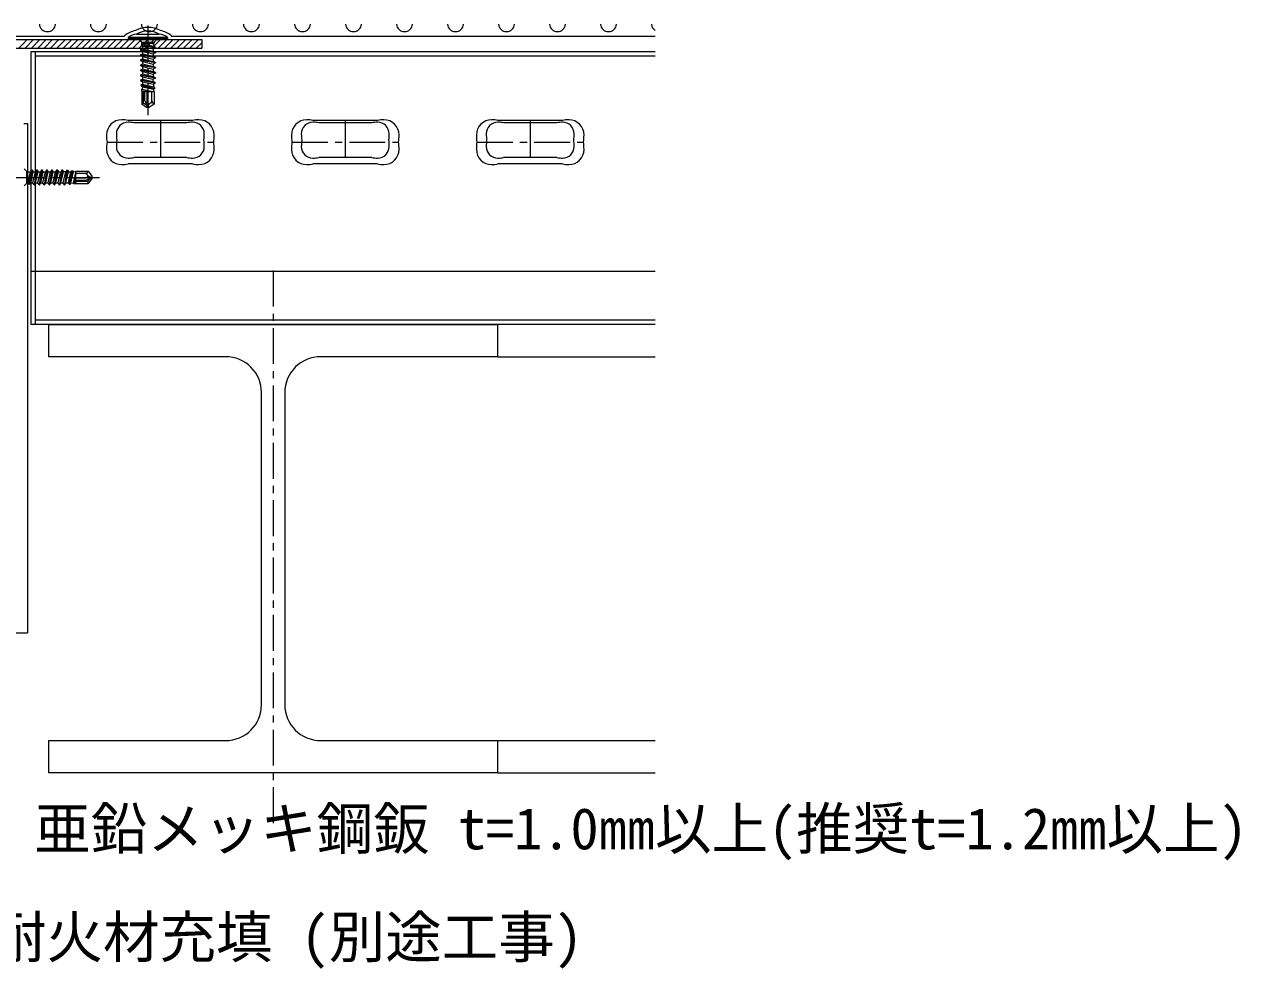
# Model space of a CAD drawing. Units: millimetres, scale not verified. Extents: x -840 to 840, y -594 to 594.
# Drawn here: x 201.9 to 540.6, y -361.2 to -97.9 of the extents above; entities that cross this region are included whole.
import ezdxf
from ezdxf.enums import TextEntityAlignment as Align

# ---------------------------------------------------------------- set-up
doc = ezdxf.new("R2010")
doc.units = ezdxf.units.MM
doc.header["$LTSCALE"] = 2
doc.linetypes.add('CHAIN1', pattern=[8, 5, -1, 1, -1])
for name, color, linetype, lineweight in [('0-0_鋼材(受け鋼鈑)', 7, 'Continuous', 9), ('0-1_断熱材', 4, 'Continuous', 9), ('0-6_タイトル文字', 5, 'Continuous', 9), ('0-8_躯体', 7, 'Continuous', 9), ('0-9_部材(ﾋﾞｽ類)', 7, 'Continuous', 9), ('0-A_中心線', 2, 'CHAIN1', 9), ('1-0_鋼材(C型・H鋼ｅｔｃ)', 7, 'Continuous', 9)]:
    doc.layers.add(name, color=color, linetype=linetype, lineweight=lineweight)
doc.styles.add('ＭＳ ゴシック', font='')
doc.styles.get('ＭＳ ゴシック').set_extended_font_data('MS Gothic')

msp = doc.modelspace()

# ---------------------------------------------------------------- linework, layer by layer
at = {"layer": '0-0_鋼材(受け鋼鈑)'}
for p, q in [((148.76, -104.574), (251.36, -104.574)), ((202.104, -104.574), (204.504, -102.174)), ((203.872, -104.574), (206.272, -102.174)), ((205.64, -104.574), (208.04, -102.174)), ((207.408, -104.574), (209.808, -102.174)), ((209.175, -104.574), (211.575, -102.174)), ((210.943, -104.574), (213.343, -102.174)), ((212.711, -104.574), (215.111, -102.174)), ((214.479, -104.574), (216.879, -102.174)), ((216.247, -104.574), (218.647, -102.174)), ((218.014, -104.574), (220.414, -102.174)), ((219.782, -104.574), (222.182, -102.174)), ((221.55, -104.574), (223.95, -102.174)), ((223.318, -104.574), (225.718, -102.174)), ((225.085, -104.574), (227.485, -102.174)), ((226.853, -104.574), (229.253, -102.174)), ((228.621, -104.574), (231.021, -102.174)), ((230.389, -104.574), (232.789, -102.174)), ((232.156, -104.574), (234.556, -102.174)), ((233.924, -104.574), (236.324, -102.174)), ((235.692, -104.574), (238.092, -102.174)), ((237.46, -104.574), (239.86, -102.174)), ((239.228, -104.574), (241.628, -102.174)), ((240.995, -104.574), (243.395, -102.174)), ((242.763, -104.574), (245.163, -102.174)), ((244.531, -104.574), (246.931, -102.174)), ((246.299, -104.574), (248.699, -102.174)), ((248.066, -104.574), (250.466, -102.174)), ((249.834, -104.574), (251.36, -103.048)), ((201.76, -125.574), (202.76, -125.574)), ((202.76, -125.574), (202.76, -267.574))]:
    msp.add_line(p, q, dxfattribs=at)
for points in [[(146.36, -102.174), (251.36, -102.174), (251.36, -104.574)], [(200.337, -104.574), (201.481, -103.429), (202.737, -102.174)], [(52.449, -266.574), (52.449, -267.574), (202.76, -267.574)]]:
    msp.add_lwpolyline(points, dxfattribs=at)
at = {"layer": '0-1_断熱材', "color": 7}
for p, q in [((110.36, -101.174), (229.86, -101.174)), ((229.86, -101.059), (229.86, -101.174)), ((242.86, -101.059), (242.86, -101.174)), ((242.86, -101.174), (377.76, -101.174))]:
    msp.add_line(p, q, dxfattribs=at)
at = {"layer": '0-1_断熱材'}
for centre, end in [((208.356, -97.697), 354.64865), ((222.571, -97.697), 354.64865), ((236.785, -97.697), 354.64865), ((251, -97.697), 354.64865), ((265.215, -97.697), 354.64865), ((279.43, -97.697), 354.64865), ((293.644, -97.697), 354.64865), ((307.859, -97.697), 354.64865), ((322.074, -97.697), 354.64865), ((336.289, -97.697), 354.64865), ((350.503, -97.697), 354.64865), ((364.718, -97.697), 354.64865), ((378.933, -97.697), 238.79678)]:
    msp.add_arc(centre, 2.263, 185.35135, end, dxfattribs=at)
at = {"layer": '0-1_断熱材', "color": 7}
for centre, radius, start, end in [((234.437, -107.001), 7.5, 102.16514, 127.61031), ((236.36, -106.074), 7.3, 61.32072, 118.6793), ((238.283, -107.001), 7.5, 52.38969, 77.83488)]:
    msp.add_arc(centre, radius, start, end, dxfattribs=at)
at = {"layer": '0-8_躯体'}
for p, q in [((377.76, -105.574), (203.76, -105.574)), ((203.76, -105.574), (203.76, -181.574)), ((204.96, -105.574), (204.96, -181.574)), ((377.76, -106.774), (204.96, -106.774)), ((248.823, -124.719), (230.823, -124.719)), ((300.36, -124.719), (282.36, -124.719)), ((351.898, -124.719), (333.898, -124.719)), ((247.223, -125.369), (232.423, -125.369)), ((298.76, -125.369), (283.96, -125.369)), ((350.298, -125.369), (335.498, -125.369)), ((247.223, -135.056), (232.423, -135.056)), ((298.76, -135.056), (283.96, -135.056)), ((350.298, -135.056), (335.498, -135.056)), ((248.823, -136.828), (230.823, -136.828)), ((300.36, -136.828), (282.36, -136.828)), ((351.898, -136.828), (333.898, -136.828)), ((377.76, -166.774), (203.76, -166.774)), ((377.76, -181.574), (203.76, -181.574)), ((377.76, -180.374), (204.96, -180.374))]:
    msp.add_line(p, q, dxfattribs=at)
for centre, radius, start, end in [((229.073, -128.774), 4.25, 90, 180), ((230.823, -128.463), 3.25, 90, 180), ((229.073, -132.454), 7.93, 77.25135, 90), ((230.823, -133.47), 8.257, 78.82705, 90), ((248.823, -133.47), 8.257, 90, 101.17295), ((250.573, -132.454), 7.93, 90, 102.74865), ((248.823, -128.463), 3.25, 0, 90), ((250.573, -128.774), 4.25, 0, 90), ((280.61, -128.774), 4.25, 90, 180), ((282.36, -128.463), 3.25, 90, 180), ((280.61, -132.454), 7.93, 77.25135, 90), ((282.36, -133.47), 8.257, 78.82705, 90), ((300.36, -133.47), 8.257, 90, 101.17295), ((302.11, -132.454), 7.93, 90, 102.74865), ((300.36, -128.463), 3.25, 0, 90), ((302.11, -128.774), 4.25, 0, 90), ((332.148, -128.774), 4.25, 90, 180), ((333.898, -128.463), 3.25, 90, 180), ((332.148, -132.454), 7.93, 77.25135, 90), ((333.898, -133.47), 8.257, 78.82705, 90), ((351.898, -133.47), 8.257, 90, 101.17295), ((353.648, -132.454), 7.93, 90, 102.74865), ((351.898, -128.463), 3.25, 0, 90), ((353.648, -128.774), 4.25, 0, 90), ((241.548, -128.463), 13.976, 180, 187.19343), ((238.097, -128.463), 13.976, 352.80657, 0), ((293.086, -128.463), 13.976, 180, 187.19343), ((289.635, -128.463), 13.976, 352.80657, 0), ((344.623, -128.463), 13.976, 180, 187.19343), ((341.172, -128.463), 13.976, 352.80657, 0), ((239.437, -128.774), 14.614, 180, 187.86579), ((239.437, -132.774), 14.614, 172.13421, 180), ((241.548, -131.963), 13.976, 172.80657, 180), ((230.823, -131.963), 3.25, 180, 270), ((248.823, -131.963), 3.25, 270, 0), ((238.097, -131.963), 13.976, 0, 7.19343), ((240.209, -128.774), 14.614, 352.13421, 0), ((240.209, -132.774), 14.614, 0, 7.86579), ((290.974, -128.774), 14.614, 180, 187.86579), ((290.974, -132.774), 14.614, 172.13421, 180), ((282.36, -131.963), 3.25, 180, 270), ((293.086, -131.963), 13.976, 172.80657, 180), ((300.36, -131.963), 3.25, 270, 0), ((289.635, -131.963), 13.976, 0, 7.19343), ((291.746, -128.774), 14.614, 352.13421, 0), ((291.746, -132.774), 14.614, 0, 7.86579), ((342.512, -128.774), 14.614, 180, 187.86579), ((342.512, -132.774), 14.614, 172.13421, 180), ((344.623, -131.963), 13.976, 172.80657, 180), ((333.898, -131.963), 3.25, 180, 270), ((351.898, -131.963), 3.25, 270, 0), ((341.172, -131.963), 13.976, 0, 7.19343), ((343.284, -128.774), 14.614, 352.13421, 0), ((343.284, -132.774), 14.614, 0, 7.86579), ((229.073, -132.774), 4.25, 180, 270), ((230.823, -126.956), 8.257, 270, 281.17295), ((248.823, -126.956), 8.257, 258.82705, 270), ((250.573, -132.774), 4.25, 270, 0), ((280.61, -132.774), 4.25, 180, 270), ((282.36, -126.956), 8.257, 270, 281.17295), ((300.36, -126.956), 8.257, 258.82705, 270), ((302.11, -132.774), 4.25, 270, 0), ((332.148, -132.774), 4.25, 180, 270), ((333.898, -126.956), 8.257, 270, 281.17295), ((351.898, -126.956), 8.257, 258.82705, 270), ((353.648, -132.774), 4.25, 270, 0), ((229.073, -129.093), 7.93, 270, 282.74865), ((250.573, -129.093), 7.93, 257.25135, 270), ((280.61, -129.093), 7.93, 270, 282.74865), ((302.11, -129.093), 7.93, 257.25135, 270), ((332.148, -129.093), 7.93, 270, 282.74865), ((353.648, -129.093), 7.93, 257.25135, 270)]:
    msp.add_arc(centre, radius, start, end, dxfattribs=at)
at = {"layer": '0-9_部材(ﾋﾞｽ類)'}
for p, q in [((230.86, -101.574), (230.86, -101.874)), ((241.86, -101.574), (230.86, -101.574)), ((233.21, -100.618), (239.51, -100.618)), ((241.86, -101.574), (241.86, -101.874)), ((241.86, -101.874), (230.86, -101.874)), ((230.86, -101.874), (231.218, -102.174)), ((241.503, -102.174), (231.218, -102.174)), ((234.534, -102.827), (234.027, -102.32)), ((234.285, -105.039), (234.86, -104.707)), ((234.538, -103.483), (234.443, -103.82)), ((238.435, -104.434), (234.443, -103.82)), ((234.443, -103.82), (234.837, -104.047)), ((234.538, -103.483), (234.787, -103.339)), ((238.435, -104.334), (234.538, -103.483)), ((238.04, -102.974), (234.68, -102.974)), ((238.04, -102.974), (234.68, -102.974)), ((234.68, -103.181), (238.04, -103.181)), ((234.776, -103.181), (234.787, -103.339)), ((234.787, -103.339), (237.886, -104.017)), ((234.837, -104.047), (234.86, -104.384)), ((236.235, -104.384), (234.837, -104.047)), ((234.86, -104.384), (234.86, -104.707)), ((234.86, -104.707), (237.86, -105.412)), ((236.235, -104.384), (237.86, -104.766)), ((237.362, -103.181), (237.935, -103.312)), ((238.435, -104.434), (237.86, -104.766)), ((237.86, -104.766), (237.86, -105.412)), ((237.935, -103.312), (237.886, -104.017)), ((238.435, -104.334), (237.886, -104.017)), ((238.04, -103.181), (237.935, -103.312)), ((238.694, -102.32), (238.187, -102.827)), ((238.435, -104.334), (238.435, -104.434)), ((241.86, -101.874), (241.503, -102.174)), ((238.435, -105.744), (234.285, -105.039)), ((234.285, -105.039), (234.285, -105.139)), ((238.435, -105.844), (234.285, -105.139)), ((234.285, -105.139), (234.86, -105.471)), ((234.285, -106.449), (234.86, -106.117)), ((238.435, -107.154), (234.285, -106.449)), ((234.285, -106.449), (234.285, -106.549)), ((238.435, -107.254), (234.285, -106.549)), ((234.285, -106.549), (234.86, -106.881)), ((234.285, -107.859), (234.86, -107.527)), ((238.435, -108.564), (234.285, -107.859)), ((234.285, -107.859), (234.285, -107.959)), ((238.435, -108.664), (234.285, -107.959)), ((234.285, -107.959), (234.86, -108.291)), ((234.86, -105.471), (237.86, -106.176)), ((234.86, -105.471), (234.86, -106.117)), ((234.86, -106.117), (237.86, -106.822)), ((234.86, -106.881), (237.86, -107.586)), ((234.86, -106.881), (234.86, -107.527)), ((234.86, -107.527), (237.86, -108.232)), ((234.86, -108.291), (237.86, -108.996)), ((234.86, -108.291), (234.86, -108.937)), ((238.435, -105.744), (237.86, -105.412)), ((238.435, -105.844), (237.86, -106.176)), ((237.86, -106.176), (237.86, -106.822)), ((238.435, -107.154), (237.86, -106.822)), ((238.435, -107.254), (237.86, -107.586)), ((237.86, -107.586), (237.86, -108.232)), ((238.435, -108.564), (237.86, -108.232)), ((238.435, -105.744), (238.435, -105.844)), ((238.435, -107.154), (238.435, -107.254)), ((234.285, -109.269), (234.86, -108.937)), ((238.435, -109.974), (234.285, -109.269)), ((234.285, -109.269), (234.285, -109.369)), ((238.435, -110.074), (234.285, -109.369)), ((234.285, -109.369), (234.86, -109.701)), ((234.285, -110.679), (234.86, -110.347)), ((238.435, -111.384), (234.285, -110.679)), ((234.285, -110.679), (234.285, -110.779)), ((238.435, -111.484), (234.285, -110.779)), ((234.285, -110.779), (234.86, -111.111)), ((234.285, -112.089), (234.86, -111.757)), ((234.86, -108.937), (237.86, -109.642)), ((234.86, -109.701), (237.86, -110.406)), ((234.86, -109.701), (234.86, -110.347)), ((234.86, -110.347), (237.86, -111.052)), ((234.86, -111.111), (237.86, -111.816)), ((234.86, -111.111), (234.86, -111.757)), ((234.86, -111.757), (237.86, -112.462)), ((238.435, -108.664), (237.86, -108.996)), ((237.86, -108.996), (237.86, -109.642)), ((238.435, -109.974), (237.86, -109.642)), ((238.435, -110.074), (237.86, -110.406)), ((237.86, -110.406), (237.86, -111.052)), ((238.435, -111.384), (237.86, -111.052)), ((238.435, -111.484), (237.86, -111.816)), ((238.435, -108.564), (238.435, -108.664)), ((238.435, -109.974), (238.435, -110.074)), ((238.435, -111.384), (238.435, -111.484)), ((238.435, -112.794), (234.285, -112.089)), ((234.285, -112.089), (234.285, -112.189)), ((238.435, -112.894), (234.285, -112.189)), ((234.285, -112.189), (234.86, -112.521)), ((234.285, -113.499), (234.86, -113.167)), ((238.392, -114.179), (234.285, -113.499)), ((234.285, -113.499), (234.285, -113.599)), ((238.37, -114.341), (234.285, -113.599)), ((234.285, -113.599), (234.858, -113.929)), ((234.416, -114.833), (234.834, -114.592)), ((238.218, -115.488), (234.416, -114.833)), ((234.416, -114.833), (234.452, -115.105)), ((238.167, -115.868), (234.452, -115.105)), ((234.452, -115.105), (234.809, -115.311)), ((234.858, -113.929), (234.834, -114.592)), ((234.834, -114.592), (237.911, -115.311)), ((234.858, -113.929), (237.887, -114.62)), ((234.86, -112.521), (237.86, -113.226)), ((234.86, -112.521), (234.86, -113.167)), ((234.86, -113.167), (237.86, -113.872)), ((237.86, -111.816), (237.86, -112.462)), ((238.435, -112.794), (237.86, -112.462)), ((238.435, -112.894), (237.86, -113.226)), ((237.86, -113.854), (237.86, -113.226)), ((237.86, -113.854), (237.86, -113.872)), ((238.392, -114.179), (237.86, -113.872)), ((238.37, -114.341), (237.887, -114.62)), ((237.887, -114.62), (237.911, -115.311)), ((238.392, -114.179), (238.37, -114.341)), ((238.435, -112.794), (238.435, -112.894)), ((234.59, -116.143), (234.784, -116.031)), ((237.39, -116.674), (234.59, -116.143)), ((234.59, -116.143), (234.655, -116.632)), ((234.835, -116.674), (234.655, -116.632)), ((234.655, -116.632), (234.727, -116.674)), ((234.66, -116.674), (234.66, -120.156)), ((234.66, -116.674), (238.06, -116.674)), ((234.809, -115.311), (234.784, -116.031)), ((234.784, -116.031), (237.624, -116.674)), ((234.809, -115.311), (237.935, -116.002)), ((235.16, -119.896), (235.16, -116.674)), ((235.46, -119.268), (235.46, -116.674)), ((236.16, -119.51), (236.16, -116.674)), ((237.46, -119.12), (237.46, -116.674)), ((238.218, -115.488), (237.911, -115.311)), ((238.167, -115.868), (237.935, -116.002)), ((237.935, -116.002), (237.959, -116.674)), ((238.06, -116.674), (238.06, -120.156)), ((238.218, -115.488), (238.167, -115.868)), ((235.16, -119.896), (234.66, -120.156)), ((235.999, -121.094), (234.66, -120.156)), ((236.272, -120.674), (235.16, -119.896)), ((235.46, -119.268), (236.272, -120.674)), ((235.999, -121.094), (236.272, -120.674)), ((236.36, -121.174), (235.999, -121.094)), ((236.31, -119.769), (236.16, -119.51)), ((236.272, -120.674), (236.36, -121.174)), ((236.458, -120.732), (236.36, -121.174)), ((237.068, -119.875), (236.999, -119.922)), ((237.812, -119.926), (238.06, -120.156)), ((201.907, -138.24), (202.414, -138.747)), ((203.92, -138.499), (203.07, -142.396)), ((204.02, -138.499), (203.406, -142.491)), ((203.92, -138.499), (203.603, -139.048)), ((203.92, -138.499), (204.02, -138.499)), ((204.02, -138.499), (204.352, -139.074)), ((205.33, -138.499), (204.625, -142.649)), ((205.43, -138.499), (204.725, -142.649)), ((205.33, -138.499), (204.998, -139.074)), ((205.33, -138.499), (205.43, -138.499)), ((205.43, -138.499), (205.762, -139.074)), ((206.74, -138.499), (206.035, -142.649)), ((206.84, -138.499), (206.135, -142.649)), ((206.74, -138.499), (206.408, -139.074)), ((206.74, -138.499), (206.84, -138.499)), ((206.84, -138.499), (207.172, -139.074)), ((208.15, -138.499), (207.445, -142.649)), ((208.25, -138.499), (207.545, -142.649)), ((208.15, -138.499), (207.818, -139.074)), ((208.15, -138.499), (208.25, -138.499)), ((208.25, -138.499), (208.582, -139.074)), ((209.56, -138.499), (208.855, -142.649)), ((209.66, -138.499), (208.955, -142.649)), ((209.56, -138.499), (209.228, -139.074)), ((209.56, -138.499), (209.66, -138.499)), ((209.66, -138.499), (209.992, -139.074)), ((210.97, -138.499), (210.265, -142.649)), ((211.07, -138.499), (210.365, -142.649)), ((210.97, -138.499), (210.638, -139.074)), ((210.97, -138.499), (211.07, -138.499)), ((211.07, -138.499), (211.402, -139.074)), ((212.38, -138.499), (211.675, -142.649)), ((212.48, -138.499), (211.775, -142.649)), ((212.38, -138.499), (212.048, -139.074)), ((212.38, -138.499), (212.48, -138.499)), ((212.48, -138.499), (212.812, -139.074)), ((213.765, -138.542), (213.085, -142.649)), ((213.928, -138.564), (213.185, -142.649)), ((213.765, -138.542), (213.458, -139.074)), ((213.765, -138.542), (213.928, -138.564)), ((213.928, -138.564), (214.207, -139.047)), ((215.075, -138.716), (214.42, -142.518)), ((215.455, -138.767), (214.691, -142.482)), ((215.075, -138.716), (214.898, -139.023)), ((215.075, -138.716), (215.455, -138.767)), ((215.455, -138.767), (215.589, -138.999)), ((216.26, -138.874), (219.743, -138.874)), ((216.26, -142.274), (216.26, -138.874)), ((219.512, -139.122), (219.743, -138.874)), ((202.56, -138.894), (202.56, -142.254)), ((202.56, -138.894), (202.56, -142.254)), ((202.767, -138.894), (202.899, -138.999)), ((202.767, -142.254), (202.767, -138.894)), ((202.767, -139.572), (202.899, -138.999)), ((202.767, -142.158), (202.925, -142.147)), ((202.899, -138.999), (203.603, -139.048)), ((202.925, -142.147), (203.603, -139.048)), ((203.07, -142.396), (202.925, -142.147)), ((203.406, -142.491), (203.634, -142.097)), ((203.97, -140.699), (203.634, -142.097)), ((203.634, -142.097), (203.97, -142.074)), ((203.97, -140.699), (204.352, -139.074)), ((203.97, -142.074), (204.293, -142.074)), ((204.293, -142.074), (204.998, -139.074)), ((204.625, -142.649), (204.293, -142.074)), ((204.352, -139.074), (204.998, -139.074)), ((204.725, -142.649), (205.057, -142.074)), ((205.057, -142.074), (205.762, -139.074)), ((205.057, -142.074), (205.703, -142.074)), ((205.703, -142.074), (206.408, -139.074)), ((206.035, -142.649), (205.703, -142.074)), ((205.762, -139.074), (206.408, -139.074)), ((206.135, -142.649), (206.467, -142.074)), ((206.467, -142.074), (207.172, -139.074)), ((206.467, -142.074), (207.113, -142.074)), ((207.113, -142.074), (207.818, -139.074)), ((207.445, -142.649), (207.113, -142.074)), ((207.172, -139.074), (207.818, -139.074)), ((207.545, -142.649), (207.877, -142.074)), ((207.877, -142.074), (208.582, -139.074)), ((207.877, -142.074), (208.523, -142.074)), ((208.523, -142.074), (209.228, -139.074)), ((208.855, -142.649), (208.523, -142.074)), ((208.582, -139.074), (209.228, -139.074)), ((208.955, -142.649), (209.287, -142.074)), ((209.287, -142.074), (209.992, -139.074)), ((209.287, -142.074), (209.933, -142.074)), ((209.933, -142.074), (210.638, -139.074)), ((210.265, -142.649), (209.933, -142.074)), ((209.992, -139.074), (210.638, -139.074)), ((210.365, -142.649), (210.697, -142.074)), ((210.697, -142.074), (211.402, -139.074)), ((210.697, -142.074), (211.343, -142.074)), ((211.343, -142.074), (212.048, -139.074)), ((211.675, -142.649), (211.343, -142.074)), ((211.402, -139.074), (212.048, -139.074)), ((211.775, -142.649), (212.107, -142.074)), ((212.107, -142.074), (212.812, -139.074)), ((212.107, -142.074), (212.753, -142.074)), ((212.753, -142.074), (213.458, -139.074)), ((213.085, -142.649), (212.753, -142.074)), ((213.44, -139.074), (212.812, -139.074)), ((213.185, -142.649), (213.516, -142.076)), ((213.44, -139.074), (213.458, -139.074)), ((213.516, -142.076), (214.207, -139.047)), ((213.516, -142.076), (214.178, -142.099)), ((214.178, -142.099), (214.898, -139.023)), ((214.42, -142.518), (214.178, -142.099)), ((214.207, -139.047), (214.898, -139.023)), ((214.691, -142.482), (214.898, -142.125)), ((214.898, -142.125), (215.589, -138.999)), ((214.898, -142.125), (215.617, -142.15)), ((215.589, -138.999), (216.26, -138.975)), ((215.617, -142.15), (216.26, -139.31)), ((215.73, -142.344), (215.617, -142.15)), ((216.26, -139.544), (215.73, -142.344)), ((216.26, -142.099), (216.219, -142.279)), ((216.219, -142.279), (216.26, -142.207)), ((218.707, -139.474), (216.26, -139.474)), ((219.097, -140.774), (216.26, -140.774)), ((218.855, -141.474), (216.26, -141.474)), ((219.482, -141.774), (216.26, -141.774)), ((218.855, -141.474), (220.261, -140.662)), ((219.356, -140.624), (219.097, -140.774)), ((219.461, -139.866), (219.509, -139.935)), ((220.261, -140.662), (219.482, -141.774)), ((219.482, -141.774), (219.743, -142.274)), ((220.68, -140.935), (219.743, -142.274)), ((220.261, -140.662), (220.76, -140.574)), ((220.68, -140.935), (220.261, -140.662)), ((220.319, -140.476), (220.76, -140.574)), ((220.76, -140.574), (220.68, -140.935)), ((202.414, -142.4), (201.907, -142.907)), ((203.07, -142.396), (203.406, -142.491)), ((204.625, -142.649), (204.725, -142.649)), ((206.035, -142.649), (206.135, -142.649)), ((207.445, -142.649), (207.545, -142.649)), ((208.855, -142.649), (208.955, -142.649)), ((210.265, -142.649), (210.365, -142.649)), ((211.675, -142.649), (211.775, -142.649)), ((213.085, -142.649), (213.185, -142.649)), ((214.42, -142.518), (214.691, -142.482)), ((215.73, -142.344), (216.219, -142.279)), ((216.26, -142.274), (219.743, -142.274))]:
    msp.add_line(p, q, dxfattribs=at)
for points in [[(238.06, -120.156), (236.721, -121.094), (236.36, -121.174)], [(219.743, -138.874), (220.68, -140.213), (220.76, -140.574)]]:
    msp.add_lwpolyline(points, dxfattribs=at)
for centre, radius, start, end in [((234.437, -107.001), 6.5, 100.88238, 123.38979), ((236.36, -106.074), 6.3, 60.00001, 119.99999), ((238.283, -107.001), 6.5, 56.61021, 79.11762), ((233.673, -102.674), 0.5, 45, 90), ((234.18, -103.181), 0.5, 0, 45), ((238.54, -103.181), 0.5, 135, 180), ((239.047, -102.674), 0.5, 90, 135), ((235.146, -120.441), 1.344, 347.5, 30), ((236.725, -119.53), 0.479, 210, 305), ((237.77, -121.023), 1.344, 125, 167.5), ((236.539, -119.12), 0.921, 305, 0), ((237.408, -120.361), 0.594, 47.15433, 125), ((238.559, -119.12), 1.099, 180, 227.15433), ((202.767, -138.394), 0.5, 225, 270), ((202.767, -142.754), 0.5, 90, 135), ((218.707, -138.375), 1.099, 270, 317.15433), ((218.707, -140.395), 0.921, 35, 90), ((219.947, -139.526), 0.594, 137.15433, 215), ((219.116, -140.209), 0.479, 300, 35), ((220.028, -141.788), 1.344, 77.5, 120), ((220.61, -139.164), 1.344, 215, 257.5)]:
    msp.add_arc(centre, radius, start, end, dxfattribs=at)
at = {"layer": '0-A_中心線'}
for p, q in [((236.36, -98.274), (236.36, -123.274)), ((239.823, -124.719), (239.823, -136.828)), ((291.36, -124.719), (291.36, -136.828)), ((342.898, -124.719), (342.898, -136.828)), ((224.96, -130.774), (254.685, -130.774)), ((276.498, -130.774), (306.223, -130.774)), ((328.035, -130.774), (357.76, -130.774)), ((197.86, -140.574), (222.86, -140.574)), ((271.26, -166.574), (271.26, -321.574))]:
    msp.add_line(p, q, dxfattribs=at)
at = {"layer": '1-0_鋼材(C型・H鋼ｅｔｃ)'}
for p, q in [((258.01, -190.574), (208.76, -190.574)), ((333.76, -190.574), (377.76, -190.574)), ((268.01, -287.574), (268.01, -200.574)), ((274.51, -200.574), (274.51, -287.574)), ((333.76, -297.574), (377.76, -297.574)), ((333.76, -306.574), (377.76, -306.574))]:
    msp.add_line(p, q, dxfattribs=at)
for points in [[(208.76, -190.574), (208.76, -181.574), (333.76, -181.574), (333.76, -190.574), (284.51, -190.574)], [(284.51, -297.574), (333.76, -297.574), (333.76, -306.574), (208.76, -306.574), (208.76, -297.574), (258.01, -297.574)]]:
    msp.add_lwpolyline(points, dxfattribs=at)
for centre, start, end in [((258.01, -200.574), 0, 90), ((284.51, -200.574), 90, 180), ((258.01, -287.574), 270, 0), ((284.51, -287.574), 180, 270)]:
    msp.add_arc(centre, 10, start, end, dxfattribs=at)

# ---------------------------------------------------------------- texts
at = {"layer": '0-6_タイトル文字', "color": 7, "style": 'ＭＳ ゴシック'}
for s, p in [('亜鉛メッキ鋼鈑 t=1.0㎜以上(推奨t=1.2㎜以上)', (204.686, -331.361)), ('耐火材充填 (別途工事)', (192.367, -361.56))]:
    msp.add_text(s, height=11.54, dxfattribs=at).set_placement(p, align=Align.BOTTOM_LEFT)

doc.saveas('drawing.dxf')
